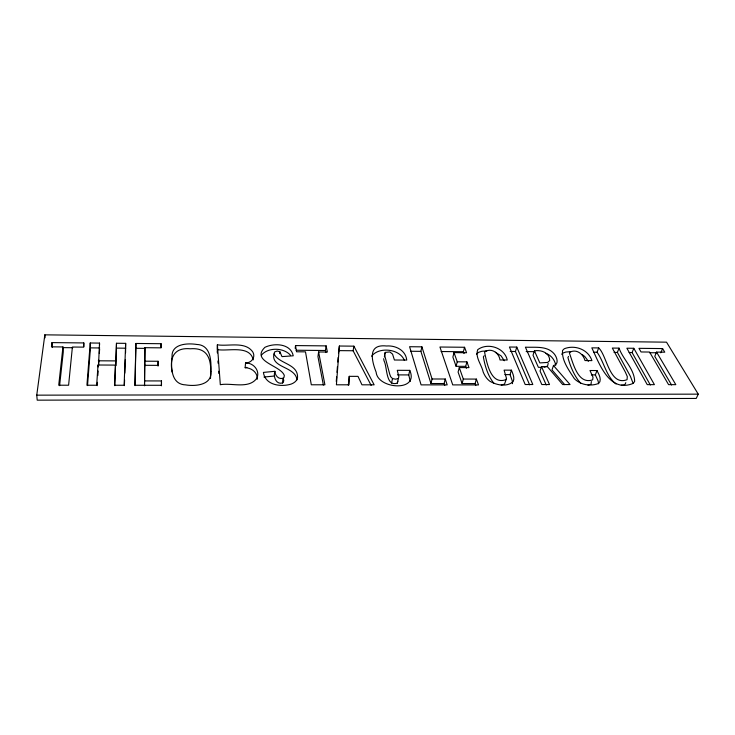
<?xml version="1.0" encoding="UTF-8"?>
<svg xmlns="http://www.w3.org/2000/svg" width="735" height="735" viewBox="0 0 735 735"><rect width="100%" height="100%" fill="white"/><g stroke="black" fill="none" stroke-linecap="round" stroke-linejoin="round"><path stroke-width="1.1" d="M158.043 366.103L158.089 361.271L144.767 361.188L144.519 385.792L144.712 365.295L158.099 365.368L158.089 361.271M144.777 366.03L144.942 347.692L161.103 347.848L161.075 343.714L135.911 343.465L134.909 385.269L161.498 385.287L161.47 380.941L144.51 380.914M161.029 347.554L161.075 343.714M161.406 385.801L161.47 380.941M144.767 361.188L144.942 347.692M135.065 385.636L135.911 343.465M349.244 376.338L349.033 384.809L336.409 384.8L339.377 346.02L353.893 346.167L374.143 384.828L361.96 384.818L358 376.357L349.244 376.338L348.344 385.223M116.488 343.263L115.781 365.782L116.488 343.263L125.657 343.355L124.132 385.259L114.504 385.25L115.459 365.093L98.031 365.001L96.671 385.241L86.923 385.232L90.24 342.997L99.51 343.098L99.583 345.046M124.39 385.627L124.592 379.958M124.84 373.15L125.327 359.544M125.575 352.736L125.657 343.355M114.844 385.682L115.459 365.093M210.486 378.442C211.68 362.245 209.999 347.205 190.282 348.776C174.223 347.297 169.335 357.55 172.128 372.112M217.165 348.592L217.385 344.798C228.466 346.663 245.453 340.847 252.959 352.249C255.835 357.605 251.131 363.108 245.545 362.971L245.15 367.711C251.398 367.766 257.957 372.553 257.186 379.324M98.885 360.159L98.508 365.699L99.51 343.098M97.176 385.673L97.406 382.292M97.856 375.539L98.15 371.037M99.326 353.507L99.62 349.07M87.52 385.609L90.46 347.875L90.24 342.997M336.272 381.474L336.63 376.899M336.979 372.333L337.42 366.618M337.769 362.043L338.118 357.476M338.477 352.901L339.377 346.02M83.808 342.933L83.45 347.131L72.397 347.03L68.603 385.223L58.727 385.213L62.962 346.948L51.468 346.837L51.992 342.611L83.808 342.933L84.01 346.846M274.082 353.948C278.951 364.055 298.529 363.696 297.519 377.854A14.581 9.39 6.4 0 1 291.382 384.001C281.211 387.336 265.151 385.278 263.406 372.406L274.908 371.313C275.046 375.512 278.593 379.692 283.039 378.259L283.93 377.551L284.316 375.557C281.257 365.58 250.424 361.51 264.894 347.324C274.228 342.822 290.692 343.41 293.247 355.795L281.974 356.613L279.842 351.725L277.224 350.999L274.624 351.964C268.238 368.161 295.415 365.699 296.977 379.848M283.241 378.745L283.774 380.271L283.379 382.264L282.497 382.981C275.91 384.892 273.052 376.357 274.908 371.313M59.59 385.682L63.293 351.863L62.962 346.948M279.64 353.599L279.842 351.725M282.497 382.981L283.039 378.259M295.185 348.372L295.525 345.579L326.129 345.891L327.378 352.037L318.604 351.964L317.952 356.594L323.372 385.094M36.75 395.154L44.835 334.838L666.526 342.17L698.25 394.153L696.229 398.443L37.219 400.162L36.75 395.154L698.25 394.153M325.862 352.552L325.449 350.503L326.129 345.891M371.129 385.388L353.112 350.751L353.893 346.167M384.377 356.953L385.278 352.396L389.826 351.918L392.554 354.114L394.41 360.003L406.749 360.086C405.665 350.182 395.595 345.257 386.472 345.992C367.638 343.879 371.441 360.049 376.145 372.195C377.671 389.164 419.501 392.233 409.762 370.357L397.286 370.311L398.848 376.669L397.304 383.11C385.462 387.097 387.437 366.811 384.028 360.876L383.652 358.698M391.553 383.146L392.508 378.553L390.726 376.789L389.789 374.363L384.929 356.31L384.552 354.132L385.278 352.396M410.277 381.447L408.761 374.923L409.762 370.357M444.748 385.517L444.096 383.551L430.967 383.541L420.889 351.348L421.908 346.846L409.588 346.718L421.091 384.874L447.192 384.892L445.245 379.012L432.07 378.984L421.908 346.846M430.967 383.541L432.07 378.984M444.096 383.551L445.245 379.012M454.019 352.625L457.253 361.804L466.918 361.868L469.003 367.619L459.274 367.573L463.316 379.049L476.372 379.085L478.513 384.919L452.732 384.892L439.943 347.021L464.566 347.269L466.569 352.736L454.019 352.625L452.879 357.109L456.086 366.306L465.724 366.352L466.413 368.272M456.086 366.306L457.253 361.804M459.274 367.573L458.098 372.075L462.113 383.569L475.113 383.587L475.821 385.535M464.061 353.553L463.399 351.725L464.566 347.269M465.724 366.352L466.918 361.868M462.113 383.569L463.316 379.049M475.113 383.587L476.372 379.085M506.516 378.488L505.873 379.673C490.557 385.232 486.864 362.465 484.604 352.423L485.403 351.33C492.055 347.977 499.019 353.002 500.011 359.966L507.242 360.021C504.559 347.453 487.36 342.345 477.713 349.685C474.939 357.339 481.682 364.735 483.161 371.974C484.576 375.502 486.671 378.764 489.694 381.125C496.327 385.195 507.003 387.317 513.186 381.612C514.895 377.79 512.828 373.738 511.413 370.164L504.1 370.137L506.516 378.488L504.513 384.148L501.215 385.03M529.595 384.818L515.437 351.495L516.779 347.095L509.428 347.021L525.185 384.524L532.82 384.524L516.779 347.095M397.304 383.11L397.874 381.254M512.506 383.679L512.24 380.748L510.053 374.62L511.413 370.164M534.428 350.843L539.839 362.925L547.63 362.428L549.688 360.582C549.798 352.699 541.061 349.658 534.428 350.843L533.022 355.235L538.397 367.335L541.245 367.344M541.502 366.646L549.514 384.543L541.805 384.534L525.406 347.177C534.97 347.664 547.226 345.496 554.199 353.875C556.9 357.072 559.473 364.376 553.483 365.525L570.048 384.561L562.688 384.552L547.382 366.682L541.502 366.646L540.05 371.056L546.234 384.993M553.483 365.525L551.994 369.916L564.719 384.644M625.788 382.669L625.292 384.037L623.859 384.91L621.295 385.204M616.049 384.028C606.127 376.357 604.17 362.089 597.077 352.23L598.676 347.921L591.822 347.857C599.365 363.669 609.407 393.271 633.157 383.404L634.654 381.437C634.48 368.97 623.032 359.461 619.045 348.133L612.319 348.068L625.384 372.176L627.295 376.55L627.056 379.701C609.407 386.38 607.018 355.492 598.676 347.921M598.648 383.78L598.088 380.914L595.341 374.905L596.985 370.55L589.984 370.513L593.007 377.193L592.686 379.857C577.765 384.956 573.098 362.888 569.432 353.167L570.084 352.093C576.69 348.757 583.305 354.105 584.986 360.563L591.923 360.609C588.257 349.401 574.788 344.54 564.269 348.757L562.532 350.485C561.659 360.674 569.019 370.33 574.366 378.69C580.384 384.883 590.389 386.61 598.318 383.551L599.889 381.75C601.129 377.781 598.648 373.996 596.985 370.55M633.037 383.165L630.391 376.302L617.382 352.414L619.045 348.133M650.346 385.021L632.091 352.552L633.8 348.28L626.872 348.215L647.232 384.635L654.416 384.644L633.8 348.28M656.566 352.102L675.814 384.662L668.584 384.653L649.565 352.037L641.039 351.964L638.963 348.335L662.602 348.574L664.771 352.184L656.566 352.102L654.775 356.356L671.569 385.002M660.811 352.809L662.602 348.574M371.625 356.218C378.81 346.543 399.721 348.647 404.406 360.38M568.559 356.447L567.907 357.522C570.415 366.6 574.421 376.439 580.907 383.523M261.44 355.106C268.137 347.131 283.462 347.508 290.389 355.088M484.163 355.777L483.364 356.87C484.916 365.956 488.003 376.145 494.021 383.413M561.623 354.261L562.78 353.103L565.932 352.019L570.654 351.688M476.491 354.141L478.503 352.368L481.921 351.256L486.882 350.926M398.278 378.516L395.577 379.196L392.508 378.553M245.15 367.711L246.85 367.381M544.065 367.224L547.547 366.094L548.191 363.402M263.975 377.037L274.403 376.026M587.963 385.103L591.032 384.24L591.353 381.566M504.844 374.602L510.053 374.62M591.353 374.896L595.341 374.905M397.451 374.887L408.761 374.923M98.315 360.802L115.652 360.903M217.11 349.538C227.482 351.725 249.753 344.531 253.272 359.874M296.086 350.237L325.449 350.503M338.651 350.623L353.112 350.751M410.837 351.266L420.889 351.348M441.092 351.532L463.399 351.725M510.209 351.449L515.437 351.495M526.168 351.587L534.694 351.67M593.659 352.203L597.077 352.23M614.028 352.387L617.382 352.414M629.132 352.524L632.091 352.552M649.584 352.708L656.318 352.772M62.558 347.627L72.737 347.719M90.46 347.875L99.694 347.958M116.599 348.114L125.731 348.197M135.947 348.289L145.061 348.372M245.545 362.971C253.318 362.695 260.227 370.504 256.947 378.084C249 389.486 231.451 382.558 220.307 384.708L217.385 344.798M545.627 353.342C550.956 354.922 554.796 359.856 555.752 365.249M495.372 352.249L501.077 355.869L504.32 360.766M582.138 354.49L584.784 356.53L588.404 361.326M318.604 351.964L324.916 384.791L311.309 384.782L305.494 351.854L296.554 351.78L295.525 345.579M44.835 334.838L45.074 337.788M51.992 342.611L52.369 347.536M217.192 350.678L217.358 352.965M217.937 360.958L218.102 363.237M218.681 371.23L218.846 373.518M98.031 365.001L98.113 366.967M210.844 371.708C212.112 385.168 195.244 386.509 185.587 384.883C170.906 384.359 170.906 367.279 172.036 356.585C171.448 343.741 187.517 342.979 196.75 344.458C210.945 344.871 211.386 361.216 210.844 371.708"/></g></svg>
